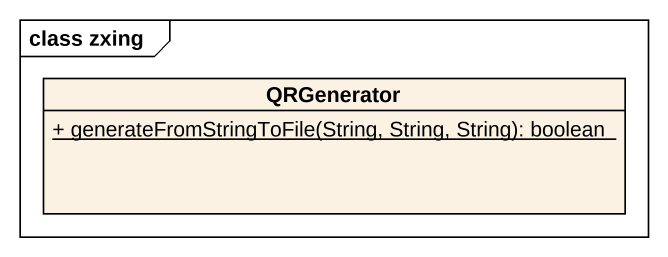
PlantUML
@startuml
mainframe class zxing
hide circle
hide empty members
skinparam classAttributeIconSize 0
class QRGenerator {
  {static} + generateFromStringToFile(String, String, String): boolean
}
@enduml
